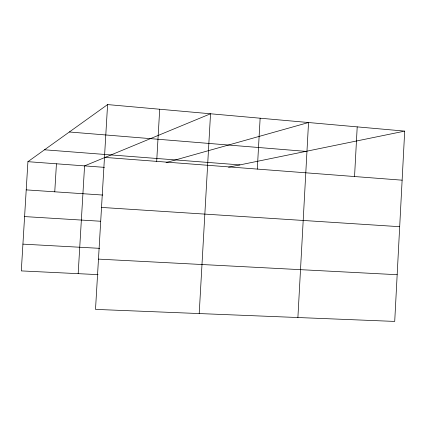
<?xml version="1.0" encoding="UTF-8"?>
<svg xmlns="http://www.w3.org/2000/svg" width="426" height="426" viewBox="0 0 426 426"><rect width="100%" height="100%" fill="white"/><g stroke="black" fill="none" stroke-linecap="round" stroke-linejoin="round"><path stroke-width="0.64" d="M404.7 131.117L394.716 321.417L95.509 309.388L107.586 104.583L404.7 131.117L228.544 167.226M297.896 317.524L308.536 122.528L166.06 162.578M354.549 176.54L357.206 126.873M257.304 169.085L260.132 118.204M156.688 161.374L159.702 109.237M199.203 313.557L210.535 113.779L84.572 165.884L78.171 273.662M107.586 104.583L27.924 161.678L21.3 270.904L98.076 274.632M54.757 191.806L56.44 163.797M98.47 259.115L397.165 274.711M22.924 244.135L99.625 248.337M24.596 216.584L100.557 221.243M101.521 207.43L399.689 226.696M26.215 189.879L102.767 195.055M27.924 161.678L104.402 167.359M44.506 149.792L239.886 164.905M104.471 157.375L402.128 180.182M69.353 131.985L305.857 151.379"/></g></svg>
